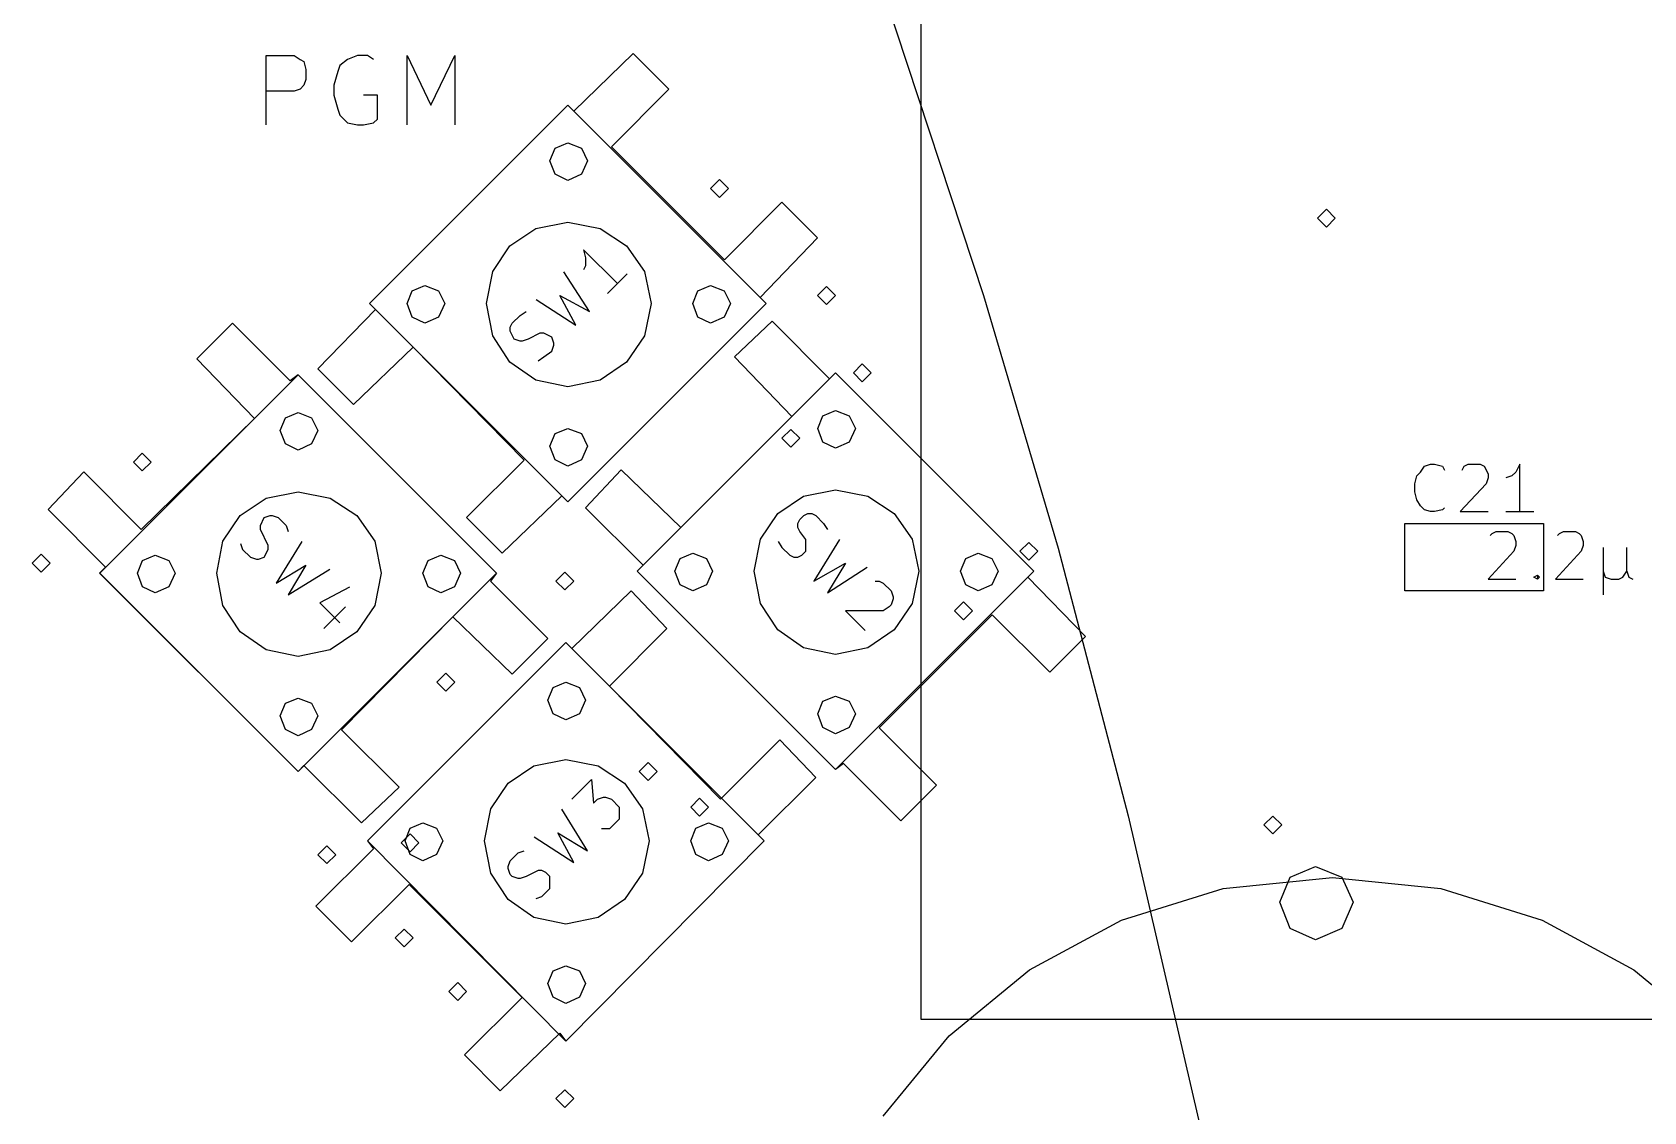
# Model space of a CAD drawing. Extents: x 11 to 154, y 0 to 137.
# Drawn here: x 10.93 to 45.33, y 42.75 to 65.8 of the extents above; entities that cross this region are included whole.
import ezdxf

# ---------------------------------------------------------------- set-up
doc = ezdxf.new("R2010")
doc.units = 0

msp = doc.modelspace()

# ---------------------------------------------------------------- linework, layer by layer
at = {"layer": '1'}
for p, q in [((29.898652, 101.70627), (29.898652, 44.725675)), ((23.760324, 65.341985), (22.490328, 64.114317)), ((24.522326, 64.579983), (23.760324, 65.341985)), ((23.294655, 63.352316), (24.522326, 64.579983)), ((18.12999, 60.007992), (22.363318, 64.24132)), ((22.363318, 64.24132), (22.490328, 64.114317)), ((25.707652, 60.939321), (23.294655, 63.352316)), ((25.411319, 62.463319), (25.601819, 62.653819)), ((25.601819, 62.653819), (25.792319, 62.463319)), ((25.601819, 62.272822), (25.411319, 62.463319)), ((25.792319, 62.463319), (25.601819, 62.272822)), ((25.792319, 62.463319), (25.792319, 62.463319)), ((26.93532, 62.166989), (25.707652, 60.939321)), ((27.697322, 61.404987), (26.93532, 62.166989)), ((38.365308, 61.828323), (38.55581, 62.018821)), ((38.55581, 62.018821), (38.746311, 61.828323)), ((38.55581, 61.637819), (38.365308, 61.828323)), ((38.746311, 61.828323), (38.55581, 61.637819)), ((38.746311, 61.828323), (38.746311, 61.828323)), ((26.469651, 60.134986), (27.697322, 61.404987)), ((27.697322, 60.17732), (27.887822, 60.367823)), ((27.887822, 60.367823), (28.078321, 60.17732)), ((17.029333, 58.610994), (18.257, 59.880989)), ((18.12999, 60.007992), (18.257, 59.880989)), ((22.363318, 55.774664), (26.596646, 60.007992)), ((26.469651, 60.134986), (26.596646, 60.007992)), ((27.887822, 59.986822), (27.697322, 60.17732)), ((28.078321, 60.17732), (27.887822, 59.986822)), ((28.078321, 60.17732), (28.078321, 60.17732)), ((15.208999, 59.584656), (14.447, 58.822657)), ((15.208999, 59.584656), (16.436669, 58.356989)), ((26.723656, 59.62699), (25.919314, 58.864991)), ((26.723656, 59.62699), (27.951311, 58.399322)), ((15.674668, 57.552662), (14.447, 58.822657)), ((19.061327, 59.076654), (17.791332, 57.848992)), ((21.431996, 56.663657), (19.061327, 59.076654)), ((27.146984, 57.594995), (25.919314, 58.864991)), ((16.605989, 58.483991), (16.436669, 58.356989)), ((16.605989, 58.483991), (20.839317, 54.250663)), ((17.029333, 58.610994), (17.791332, 57.848992)), ((28.078321, 58.526324), (27.951311, 58.399322)), ((28.078321, 58.526324), (32.311649, 54.292996)), ((28.459321, 58.526324), (28.649821, 58.716822)), ((28.649821, 58.335827), (28.459321, 58.526324)), ((28.649821, 58.716822), (28.84032, 58.526324)), ((28.84032, 58.526324), (28.649821, 58.335827)), ((28.84032, 58.526324), (28.84032, 58.526324)), ((13.261673, 55.181993), (15.674668, 57.552662)), ((24.776315, 55.224326), (27.146984, 57.594995)), ((26.93532, 57.129326), (27.12582, 57.319824)), ((27.12582, 56.938828), (26.93532, 57.129326)), ((27.12582, 57.319824), (27.31632, 57.129326)), ((27.31632, 57.129326), (27.12582, 56.938828)), ((27.31632, 57.129326), (27.31632, 57.129326)), ((13.092335, 56.621324), (13.282836, 56.811828)), ((13.282836, 56.811828), (13.473337, 56.621324)), ((13.282836, 56.430826), (13.092335, 56.621324)), ((13.473337, 56.621324), (13.282836, 56.430826)), ((13.473337, 56.621324), (13.473337, 56.621324)), ((20.204329, 55.435998), (21.431996, 56.663657)), ((23.506319, 56.451994), (22.744318, 55.647661)), ((23.506319, 56.451994), (24.776315, 55.224326)), ((12.034003, 56.40966), (11.272004, 55.605325)), ((12.034003, 56.40966), (13.261673, 55.181993)), ((22.236323, 55.901658), (20.966328, 54.673996)), ((22.236323, 55.901658), (22.363318, 55.774664)), ((12.499672, 54.377666), (11.272004, 55.605325)), ((20.204329, 55.435998), (20.966328, 54.673996)), ((23.971988, 54.419999), (22.744318, 55.647661)), ((40.227967, 55.308995), (43.1913, 55.308995)), ((40.227967, 53.869661), (40.227967, 55.308995)), ((43.1913, 55.308995), (43.1913, 53.869661)), ((32.015316, 54.716332), (32.205818, 54.90683)), ((32.205818, 54.525832), (32.015316, 54.716332)), ((32.205818, 54.90683), (32.396319, 54.716332)), ((32.396319, 54.716332), (32.205818, 54.525832)), ((32.396319, 54.716332), (32.396319, 54.716332)), ((10.933338, 54.462332), (11.123834, 54.652832)), ((11.123834, 54.271828), (10.933338, 54.462332)), ((11.123834, 54.652832), (11.314329, 54.462332)), ((11.314329, 54.462332), (11.123834, 54.271828)), ((11.314329, 54.462332), (11.314329, 54.462332)), ((12.499672, 54.377666), (12.372661, 54.250663)), ((23.971988, 54.419999), (23.844993, 54.292996)), ((12.372661, 54.250663), (16.605989, 50.017335)), ((20.839317, 54.250663), (20.712323, 54.081333)), ((21.939993, 52.853665), (20.712323, 54.081333)), ((22.109329, 54.081333), (22.299829, 54.27183)), ((22.299829, 53.890829), (22.109329, 54.081333)), ((22.299829, 54.27183), (22.490328, 54.081333)), ((22.490328, 54.081333), (22.299829, 53.890829)), ((22.490328, 54.081333), (22.490328, 54.081333)), ((23.844993, 54.292996), (28.078321, 50.059668)), ((32.311649, 54.292996), (32.184639, 54.165994)), ((33.412307, 52.895998), (32.184639, 54.165994)), ((23.717983, 53.869661), (22.447987, 52.642001)), ((24.479982, 53.065329), (23.717983, 53.869661)), ((43.1913, 53.869661), (40.227967, 53.869661)), ((17.537327, 50.906337), (19.907996, 53.319334)), ((19.907996, 53.319334), (21.177991, 52.091663)), ((29.009643, 50.948665), (31.422637, 53.361667)), ((30.618313, 53.446328), (30.808813, 53.636832)), ((30.808813, 53.25583), (30.618313, 53.446328)), ((30.808813, 53.636832), (30.999312, 53.446328)), ((30.999312, 53.446328), (30.808813, 53.25583)), ((30.999312, 53.446328), (30.999312, 53.446328)), ((31.422637, 53.361667), (32.650308, 52.133999)), ((23.25233, 51.837666), (24.479982, 53.065329)), ((18.087665, 48.535668), (22.320993, 52.768996)), ((21.177991, 52.091663), (21.939993, 52.853665)), ((22.320993, 52.768996), (22.447987, 52.642001)), ((32.650308, 52.133999), (33.412307, 52.895998)), ((19.569322, 51.922335), (19.759823, 52.112833)), ((19.759823, 52.112833), (19.950324, 51.922335)), ((19.759823, 51.731832), (19.569322, 51.922335)), ((19.950324, 51.922335), (19.759823, 51.731832)), ((19.950324, 51.922335), (19.950324, 51.922335)), ((25.622983, 49.424672), (23.25233, 51.837666)), ((30.237311, 49.721002), (29.009643, 50.948665)), ((18.764997, 49.678669), (17.537327, 50.906337)), ((26.892979, 50.694665), (25.622983, 49.424672)), ((27.654978, 49.890333), (26.892979, 50.694665)), ((16.733, 50.144338), (16.605989, 50.017335)), ((16.733, 50.144338), (17.96067, 48.916667)), ((23.887319, 50.017335), (24.07782, 50.207833)), ((24.07782, 49.826835), (23.887319, 50.017335)), ((24.07782, 50.207833), (24.268321, 50.017335)), ((24.268321, 50.017335), (24.07782, 49.826835)), ((24.268321, 50.017335), (24.268321, 50.017335)), ((26.427326, 48.66267), (27.654978, 49.890333)), ((28.247641, 50.186671), (28.078321, 50.059668)), ((28.247641, 50.186671), (29.475312, 48.959003)), ((17.96067, 48.916667), (18.764997, 49.678669)), ((29.475312, 48.959003), (30.237311, 49.721002)), ((24.987995, 49.255333), (25.178494, 49.445837)), ((25.178494, 49.064836), (24.987995, 49.255333)), ((25.178494, 49.445837), (25.368994, 49.255333)), ((25.368994, 49.255333), (25.178494, 49.064836)), ((25.368994, 49.255333), (25.368994, 49.255333)), ((37.22231, 48.874334), (37.41281, 49.064838)), ((37.41281, 48.683836), (37.22231, 48.874334)), ((37.41281, 49.064838), (37.603309, 48.874334)), ((37.603309, 48.874334), (37.41281, 48.683836)), ((37.603309, 48.874334), (37.603309, 48.874334)), ((18.087665, 48.535668), (18.214659, 48.36634)), ((18.807323, 48.493334), (18.997822, 48.683838)), ((18.997822, 48.683838), (19.188322, 48.493334)), ((22.320993, 44.260006), (26.554321, 48.535668)), ((26.427326, 48.66267), (26.554321, 48.535668)), ((16.986991, 47.138669), (18.214659, 48.36634)), ((17.029333, 48.239337), (17.219832, 48.429835)), ((17.219832, 48.048838), (17.029333, 48.239337)), ((17.219832, 48.429835), (17.410332, 48.239337)), ((17.410332, 48.239337), (17.219832, 48.048838)), ((17.410332, 48.239337), (17.410332, 48.239337)), ((18.997822, 48.302837), (18.807323, 48.493334)), ((19.188322, 48.493334), (18.997822, 48.302837)), ((19.188322, 48.493334), (19.188322, 48.493334)), ((37.783229, 47.763088), (38.322978, 47.985338)), ((38.322978, 47.985338), (38.883894, 47.763088)), ((18.976661, 47.604338), (17.748991, 46.37667)), ((21.389655, 45.191344), (18.976661, 47.604338)), ((34.180262, 46.845305), (36.350917, 47.517759)), ((36.350917, 47.517759), (38.682803, 47.752163)), ((37.560979, 47.223339), (37.783229, 47.763088)), ((38.682803, 47.752163), (41.000715, 47.517759)), ((38.883894, 47.763088), (39.12731, 47.223339)), ((41.000715, 47.517759), (43.16087, 46.845305)), ((16.986991, 47.138669), (17.748991, 46.37667)), ((37.783229, 46.662423), (37.560979, 47.223339)), ((39.12731, 47.223339), (38.883894, 46.662423)), ((39.12731, 47.223339), (39.12731, 47.223339)), ((32.216973, 45.780937), (34.180262, 46.845305)), ((43.16087, 46.845305), (45.116635, 45.780937)), ((18.680328, 46.461337), (18.870828, 46.651837)), ((18.870828, 46.270839), (18.680328, 46.461337)), ((18.870828, 46.651837), (19.061327, 46.461337)), ((19.061327, 46.461337), (18.870828, 46.270839)), ((19.061327, 46.461337), (19.061327, 46.461337)), ((38.322978, 46.419006), (37.783229, 46.662423)), ((38.883894, 46.662423), (38.322978, 46.419006)), ((30.507188, 44.370793), (32.216973, 45.780937)), ((45.116635, 45.780937), (46.821376, 44.370793)), ((19.823329, 45.318338), (20.013829, 45.508842)), ((20.013829, 45.508842), (20.204329, 45.318338)), ((20.013829, 45.127841), (19.823329, 45.318338)), ((20.204329, 45.318338), (20.013829, 45.127841)), ((20.161987, 43.963673), (21.389655, 45.191344)), ((20.204329, 45.318338), (20.204329, 45.318338)), ((29.898652, 44.725675), (46.789623, 44.725675)), ((22.193998, 44.429342), (20.923987, 43.201674)), ((22.193998, 44.429342), (22.320993, 44.260006)), ((29.097043, 42.661008), (30.507188, 44.370793)), ((20.161987, 43.963673), (20.923987, 43.201674)), ((22.109329, 43.032344), (22.299829, 43.222842)), ((22.299829, 42.841846), (22.109329, 43.032344)), ((22.299829, 43.222842), (22.490328, 43.032344)), ((22.490328, 43.032344), (22.299829, 42.841846)), ((22.490328, 43.032344), (22.490328, 43.032344))]:
    msp.add_line(p, q, dxfattribs=at)
at = {"layer": 'Layer 1'}
for p, q in [((28.251636, 69.215303), (31.238885, 60.17741)), ((31.238885, 60.17741), (32.828766, 54.783157)), ((32.828766, 54.783157), (34.325566, 49.072209)), ((34.325566, 49.072209), (36.893329, 37.977401))]:
    msp.add_line(p, q, dxfattribs=at)
at = {"layer": 'top silk'}
for p, q in [((15.9289, 63.8175), (15.9289, 65.299165)), ((15.9289, 65.299165), (16.521566, 65.299165)), ((16.521566, 65.299165), (16.648566, 65.214498)), ((16.648566, 65.214498), (16.733232, 65.172165)), ((16.733232, 65.172165), (16.775566, 65.002832)), ((17.495234, 65.0875), (17.452901, 64.9605)), ((17.664567, 65.2145), (17.495234, 65.0875)), ((17.876234, 65.299167), (17.664567, 65.2145)), ((18.0879, 65.299167), (17.876234, 65.299167)), ((18.2149, 65.2145), (18.0879, 65.299167)), ((18.934825, 63.81746), (18.934825, 65.299127)), ((18.934825, 65.299127), (19.442819, 64.240795)), ((19.442819, 64.240795), (19.950816, 65.299127)), ((19.950816, 65.299127), (19.950816, 63.81746)), ((16.775566, 64.791165), (16.733232, 64.664166)), ((16.775566, 65.002832), (16.775566, 64.791165)), ((17.452901, 64.9605), (17.368234, 64.664167)), ((16.521566, 64.537166), (15.9289, 64.537166)), ((16.648566, 64.579499), (16.521566, 64.537166)), ((16.733232, 64.664166), (16.648566, 64.579499)), ((17.368234, 64.664167), (17.368234, 64.452501)), ((17.368234, 64.452501), (17.452901, 64.156168)), ((18.299567, 64.452501), (18.003234, 64.452501)), ((18.299567, 63.944502), (18.299567, 64.452501)), ((17.452901, 64.156168), (17.495234, 64.029168)), ((17.495234, 64.029168), (17.664567, 63.859835)), ((18.130482, 60.007467), (22.36381, 64.240795)), ((22.36381, 64.240795), (26.597138, 60.007467)), ((17.664567, 63.859835), (17.876234, 63.817502)), ((17.876234, 63.817502), (18.003234, 63.817502)), ((18.003234, 63.817502), (18.2149, 63.859835)), ((18.2149, 63.859835), (18.299567, 63.944502)), ((21.982568, 63.0555), (22.093693, 63.325375)), ((22.093693, 63.325375), (22.363567, 63.4365)), ((22.363567, 63.4365), (22.654608, 63.325375)), ((22.654608, 63.325375), (22.7869, 63.0555)), ((22.093693, 62.764459), (21.982568, 63.0555)), ((22.7869, 63.0555), (22.654608, 62.764459)), ((22.7869, 63.0555), (22.7869, 63.0555)), ((22.363567, 62.632167), (22.093693, 62.764459)), ((22.654608, 62.764459), (22.363567, 62.632167)), ((21.130645, 61.240457), (21.68164, 61.608889)), ((21.68164, 61.608889), (22.363602, 61.743164)), ((22.363602, 61.743164), (23.052179, 61.608889)), ((23.052179, 61.608889), (23.617726, 61.240457)), ((20.762214, 60.689463), (21.130645, 61.240457)), ((23.617726, 61.240457), (24.00071, 60.689463)), ((23.422142, 60.4308), (22.702484, 61.150466)), ((22.702484, 61.150466), (22.74481, 60.98113)), ((22.74481, 60.98113), (22.74481, 60.8118)), ((20.627938, 60.0075), (20.762214, 60.689463)), ((22.829479, 59.838129), (22.279144, 60.684797)), ((22.74481, 60.8118), (22.702484, 60.727133)), ((23.633806, 60.642464), (23.210481, 60.219129)), ((24.00071, 60.689463), (24.1416, 60.0075)), ((18.934568, 60.0075), (19.045693, 60.277375)), ((19.045693, 60.277375), (19.315567, 60.3885)), ((19.315567, 60.3885), (19.606609, 60.277375)), ((19.606609, 60.277375), (19.7389, 60.0075)), ((25.030568, 60.0075), (25.141693, 60.277375)), ((25.141693, 60.277375), (25.411567, 60.3885)), ((25.411567, 60.3885), (25.702609, 60.277375)), ((25.702609, 60.277375), (25.8349, 60.0075)), ((22.36381, 55.774139), (18.130482, 60.007467)), ((19.045693, 59.716459), (18.934568, 60.0075)), ((19.7389, 60.0075), (19.606609, 59.716459)), ((19.7389, 60.0075), (19.7389, 60.0075)), ((20.762214, 59.318923), (20.627938, 60.0075)), ((21.686478, 60.092134), (22.533148, 59.541799)), ((22.533148, 59.541799), (22.19449, 60.176795)), ((22.19449, 60.176795), (22.829479, 59.838129)), ((26.597138, 60.007467), (22.36381, 55.774139)), ((24.1416, 60.0075), (24.00071, 59.318923)), ((24.1416, 60.0075), (24.1416, 60.0075)), ((25.141693, 59.716459), (25.030568, 60.0075)), ((25.8349, 60.0075), (25.702609, 59.716459)), ((25.8349, 60.0075), (25.8349, 60.0075)), ((19.315567, 59.584167), (19.045693, 59.716459)), ((19.606609, 59.716459), (19.315567, 59.584167)), ((21.135934, 59.499566), (21.178267, 59.584232)), ((21.178267, 59.584232), (21.3476, 59.753565)), ((21.3476, 59.753565), (21.4746, 59.838232)), ((25.411567, 59.584167), (25.141693, 59.716459)), ((25.702609, 59.716459), (25.411567, 59.584167)), ((21.130645, 58.753377), (20.762214, 59.318923)), ((21.135934, 59.414899), (21.135934, 59.499566)), ((21.220601, 59.245566), (21.135934, 59.414899)), ((21.3476, 59.203233), (21.220601, 59.245566)), ((21.389934, 59.203233), (21.3476, 59.203233)), ((21.516934, 59.245566), (21.389934, 59.203233)), ((21.770933, 59.372566), (21.516934, 59.245566)), ((21.8556, 59.372566), (21.770933, 59.372566)), ((22.024933, 59.287899), (21.8556, 59.372566)), ((22.067266, 59.1609), (22.024933, 59.287899)), ((24.00071, 59.318923), (23.617726, 58.753377)), ((21.7286, 58.7799), (21.8556, 58.864567)), ((21.8556, 58.864567), (22.024933, 58.991566)), ((22.024933, 58.991566), (22.067266, 59.118566)), ((22.067266, 59.118566), (22.067266, 59.1609)), ((12.373153, 54.250139), (16.606481, 58.483467)), ((16.606481, 58.483467), (20.839809, 54.250139)), ((21.68164, 58.370393), (21.130645, 58.753377)), ((23.617726, 58.753377), (23.052179, 58.370393)), ((23.845485, 54.292472), (28.078813, 58.5258)), ((28.078813, 58.5258), (32.312141, 54.292472)), ((22.363602, 58.229502), (21.68164, 58.370393)), ((23.052179, 58.370393), (22.363602, 58.229502)), ((16.225268, 57.2982), (16.336393, 57.568075)), ((16.336393, 57.568075), (16.606267, 57.6792)), ((16.606267, 57.6792), (16.897308, 57.568075)), ((16.897308, 57.568075), (17.0296, 57.2982)), ((27.697668, 57.3405), (27.808793, 57.610375)), ((27.808793, 57.610375), (28.078667, 57.7215)), ((28.078667, 57.7215), (28.369708, 57.610375)), ((28.369708, 57.610375), (28.502, 57.3405)), ((16.336393, 57.007159), (16.225268, 57.2982)), ((17.0296, 57.2982), (16.897308, 57.007159)), ((17.0296, 57.2982), (17.0296, 57.2982)), ((21.982568, 56.9595), (22.093693, 57.229375)), ((22.093693, 57.229375), (22.363567, 57.3405)), ((22.363567, 57.3405), (22.654608, 57.229375)), ((22.654608, 57.229375), (22.7869, 56.9595)), ((27.808793, 57.049459), (27.697668, 57.3405)), ((28.502, 57.3405), (28.369708, 57.049459)), ((28.502, 57.3405), (28.502, 57.3405)), ((16.606267, 56.874867), (16.336393, 57.007159)), ((16.897308, 57.007159), (16.606267, 56.874867)), ((22.093693, 56.668459), (21.982568, 56.9595)), ((22.7869, 56.9595), (22.654608, 56.668459)), ((22.7869, 56.9595), (22.7869, 56.9595)), ((28.078667, 56.917167), (27.808793, 57.049459)), ((28.369708, 57.049459), (28.078667, 56.917167)), ((22.363567, 56.536167), (22.093693, 56.668459)), ((22.654608, 56.668459), (22.363567, 56.536167)), ((40.567001, 56.409199), (40.651667, 56.536199)), ((40.651667, 56.536199), (40.778667, 56.578532)), ((40.778667, 56.578532), (40.863334, 56.578532)), ((40.863334, 56.578532), (41.032667, 56.536199)), ((41.032667, 56.536199), (41.075, 56.451532)), ((41.456, 56.4515), (41.498333, 56.536167)), ((41.498333, 56.536167), (41.583, 56.5785)), ((41.583, 56.5785), (41.837, 56.5785)), ((41.837, 56.5785), (41.921666, 56.536167)), ((41.921666, 56.536167), (42.006333, 56.366833)), ((42.683782, 56.578472), (42.599128, 56.409136)), ((42.683782, 55.562468), (42.683782, 56.578472)), ((40.440001, 56.155199), (40.482334, 56.324532)), ((40.440001, 55.985866), (40.440001, 56.155199)), ((40.482334, 56.324532), (40.567001, 56.409199)), ((41.963999, 56.155167), (41.413667, 55.562501)), ((42.006333, 56.282167), (41.963999, 56.155167)), ((42.006333, 56.366833), (42.006333, 56.282167)), ((42.514462, 56.324467), (42.387452, 56.282134)), ((42.599128, 56.409136), (42.514462, 56.324467)), ((15.373245, 55.483157), (15.92424, 55.851589)), ((15.92424, 55.851589), (16.606202, 55.985864)), ((16.606202, 55.985864), (17.294779, 55.851589)), ((17.294779, 55.851589), (17.860326, 55.483157)), ((26.845645, 55.525457), (27.39664, 55.893889)), ((27.39664, 55.893889), (28.078602, 56.028164)), ((28.078602, 56.028164), (28.767179, 55.893889)), ((28.767179, 55.893889), (29.332726, 55.525457)), ((40.482334, 55.816533), (40.440001, 55.985866)), ((40.567001, 55.689533), (40.482334, 55.816533)), ((15.004814, 54.932163), (15.373245, 55.483157)), ((15.801933, 55.2662), (15.886599, 55.435533)), ((15.886599, 55.435533), (16.013599, 55.477866)), ((16.013599, 55.477866), (16.055932, 55.477866)), ((16.055932, 55.477866), (16.182932, 55.435533)), ((16.182932, 55.435533), (16.352265, 55.2662)), ((17.860326, 55.483157), (18.24331, 54.932163)), ((26.477214, 54.974463), (26.845645, 55.525457)), ((27.274333, 55.3085), (27.316666, 55.393166)), ((27.316666, 55.393166), (27.401333, 55.477833)), ((27.401333, 55.477833), (27.485999, 55.520166)), ((27.485999, 55.520166), (27.570666, 55.520166)), ((27.570666, 55.520166), (27.655332, 55.477833)), ((27.655332, 55.477833), (27.824665, 55.3085)), ((29.332726, 55.525457), (29.71571, 54.974463)), ((40.651667, 55.604867), (40.567001, 55.689533)), ((40.778667, 55.562533), (40.651667, 55.604867)), ((40.863334, 55.562533), (40.778667, 55.562533)), ((41.032667, 55.604867), (40.863334, 55.562533)), ((41.075, 55.6472), (41.032667, 55.604867)), ((41.413667, 55.562501), (42.006333, 55.562501)), ((42.980131, 55.562468), (42.387452, 55.562468)), ((15.801933, 55.181533), (15.801933, 55.2662)), ((15.971266, 54.842867), (15.801933, 55.181533)), ((16.352265, 55.2662), (16.394599, 55.1392)), ((27.274333, 55.223833), (27.274333, 55.3085)), ((27.316666, 55.139166), (27.274333, 55.223833)), ((27.443666, 54.969833), (27.316666, 55.139166)), ((27.824665, 55.3085), (27.909332, 55.1815)), ((42.0486, 55.0545), (42.090933, 55.096833)), ((42.090933, 55.096833), (42.1756, 55.139167)), ((42.1756, 55.139167), (42.4296, 55.139167)), ((42.4296, 55.139167), (42.514266, 55.096833)), ((42.514266, 55.096833), (42.556599, 55.0545)), ((42.556599, 55.0545), (42.598933, 54.9275)), ((43.488, 55.0545), (43.530333, 55.096833)), ((43.530333, 55.096833), (43.615, 55.139167)), ((43.615, 55.139167), (43.869, 55.139167)), ((43.869, 55.139167), (43.953666, 55.096833)), ((43.953666, 55.096833), (43.995999, 55.0545)), ((43.995999, 55.0545), (44.038333, 54.9275)), ((14.870538, 54.2502), (15.004814, 54.932163)), ((15.3786, 54.8852), (15.420933, 54.7582)), ((15.420933, 54.7582), (15.590266, 54.588867)), ((15.886599, 54.588867), (15.971266, 54.7582)), ((15.971266, 54.7582), (15.971266, 54.842867)), ((16.691151, 54.927469), (16.140828, 54.038475)), ((18.24331, 54.932163), (18.3842, 54.2502)), ((26.342938, 54.2925), (26.477214, 54.974463)), ((26.851, 54.9275), (26.935667, 54.8005)), ((26.935667, 54.8005), (27.105, 54.631167)), ((27.358999, 54.631167), (27.443666, 54.715834)), ((27.443666, 54.715834), (27.443666, 54.969833)), ((28.163483, 54.969804), (27.613145, 54.080808)), ((29.71571, 54.974463), (29.8566, 54.2925)), ((42.556599, 54.715834), (42.006267, 54.123168)), ((42.598933, 54.842834), (42.556599, 54.715834)), ((42.598933, 54.9275), (42.598933, 54.842834)), ((43.995999, 54.715834), (43.445667, 54.123168)), ((44.038333, 54.842834), (43.995999, 54.715834)), ((44.038333, 54.9275), (44.038333, 54.842834)), ((44.461788, 54.800474), (44.461788, 53.78447)), ((44.969782, 54.292472), (44.969782, 54.800474)), ((13.177268, 54.2502), (13.288393, 54.520075)), ((13.288393, 54.520075), (13.558267, 54.6312)), ((13.558267, 54.6312), (13.849308, 54.520075)), ((13.849308, 54.520075), (13.9816, 54.2502)), ((15.590266, 54.588867), (15.717266, 54.546534)), ((15.717266, 54.546534), (15.7596, 54.546534)), ((15.7596, 54.546534), (15.886599, 54.588867)), ((16.140828, 54.038475), (16.77582, 54.419474)), ((16.77582, 54.419474), (16.394818, 53.78447)), ((19.273268, 54.2502), (19.384393, 54.520075)), ((19.384393, 54.520075), (19.654267, 54.6312)), ((19.654267, 54.6312), (19.945308, 54.520075)), ((19.945308, 54.520075), (20.0776, 54.2502)), ((24.649568, 54.2925), (24.760693, 54.562375)), ((24.760693, 54.562375), (25.030567, 54.6735)), ((25.030567, 54.6735), (25.321608, 54.562375)), ((25.321608, 54.562375), (25.4539, 54.2925)), ((27.105, 54.631167), (27.189666, 54.588834)), ((27.189666, 54.588834), (27.274333, 54.588834)), ((27.274333, 54.588834), (27.358999, 54.631167)), ((27.613145, 54.080808), (28.290477, 54.461808)), ((28.290477, 54.461808), (27.909475, 53.826803)), ((27.909475, 53.826803), (28.756146, 54.377141)), ((30.745668, 54.2925), (30.856793, 54.562375)), ((30.856793, 54.562375), (31.126667, 54.6735)), ((31.126667, 54.6735), (31.417708, 54.562375)), ((31.417708, 54.562375), (31.55, 54.2925)), ((16.606481, 50.016811), (12.373153, 54.250139)), ((13.288393, 53.959159), (13.177268, 54.2502)), ((13.9816, 54.2502), (13.849308, 53.959159)), ((13.9816, 54.2502), (13.9816, 54.2502)), ((15.004814, 53.561623), (14.870538, 54.2502)), ((16.394818, 53.78447), (17.283814, 54.334805)), ((20.839809, 54.250139), (16.606481, 50.016811)), ((18.3842, 54.2502), (18.24331, 53.561623)), ((18.3842, 54.2502), (18.3842, 54.2502)), ((19.384393, 53.959159), (19.273268, 54.2502)), ((20.0776, 54.2502), (19.945308, 53.959159)), ((20.0776, 54.2502), (20.0776, 54.2502)), ((28.078813, 50.059144), (23.845485, 54.292472)), ((24.760693, 54.001459), (24.649568, 54.2925)), ((25.4539, 54.2925), (25.321608, 54.001459)), ((25.4539, 54.2925), (25.4539, 54.2925)), ((26.477214, 53.603923), (26.342938, 54.2925)), ((32.312141, 54.292472), (28.078813, 50.059144)), ((28.9253, 54.0809), (29.009967, 54.0809)), ((29.009967, 54.0809), (29.094633, 54.038567)), ((29.094633, 54.038567), (29.263966, 53.869234)), ((29.8566, 54.2925), (29.71571, 53.603923)), ((29.8566, 54.2925), (29.8566, 54.2925)), ((30.856793, 54.001459), (30.745668, 54.2925)), ((31.55, 54.2925), (31.417708, 54.001459)), ((31.55, 54.2925), (31.55, 54.2925)), ((42.006267, 54.123168), (42.598933, 54.123168)), ((42.980131, 54.16547), (43.064781, 54.207803)), ((43.064781, 54.123136), (42.980131, 54.16547)), ((43.064781, 54.207803), (43.107125, 54.16547)), ((43.064781, 54.207803), (43.064781, 54.123136)), ((43.107125, 54.16547), (43.064781, 54.123136)), ((43.445667, 54.123168), (44.038333, 54.123168)), ((44.461788, 54.292472), (44.504116, 54.16547)), ((44.504116, 54.16547), (44.631126, 54.123136)), ((44.631126, 54.123136), (44.800446, 54.123136)), ((44.800446, 54.123136), (44.885115, 54.16547)), ((44.885115, 54.16547), (44.969782, 54.292472)), ((44.969782, 54.292472), (45.012125, 54.16547)), ((45.012125, 54.16547), (45.096795, 54.123136)), ((13.558267, 53.826867), (13.288393, 53.959159)), ((13.849308, 53.959159), (13.558267, 53.826867)), ((17.707157, 53.953806), (17.07215, 53.61514)), ((19.654267, 53.826867), (19.384393, 53.959159)), ((19.945308, 53.959159), (19.654267, 53.826867)), ((25.030567, 53.869167), (24.760693, 54.001459)), ((25.321608, 54.001459), (25.030567, 53.869167)), ((29.263966, 53.869234), (29.3063, 53.742234)), ((29.3063, 53.6999), (29.263966, 53.572901)), ((29.3063, 53.742234), (29.3063, 53.6999)), ((31.126667, 53.869167), (30.856793, 54.001459)), ((31.417708, 54.001459), (31.126667, 53.869167)), ((15.373245, 52.996077), (15.004814, 53.561623)), ((17.07215, 53.61514), (17.495493, 53.191807)), ((17.622488, 53.530473), (17.156819, 53.064804)), ((18.24331, 53.561623), (17.860326, 52.996077)), ((26.845645, 53.038377), (26.477214, 53.603923)), ((29.094633, 53.445901), (28.290301, 53.445901)), ((28.290301, 53.445901), (28.713634, 53.022568)), ((29.221633, 53.530567), (29.094633, 53.445901)), ((29.263966, 53.572901), (29.221633, 53.530567)), ((29.71571, 53.603923), (29.332726, 53.038377)), ((15.92424, 52.613093), (15.373245, 52.996077)), ((17.860326, 52.996077), (17.294779, 52.613093)), ((27.39664, 52.655393), (26.845645, 53.038377)), ((29.332726, 53.038377), (28.767179, 52.655393)), ((18.088157, 48.535143), (22.321485, 52.768471)), ((22.321485, 52.768471), (26.554813, 48.535143)), ((28.078602, 52.514502), (27.39664, 52.655393)), ((28.767179, 52.655393), (28.078602, 52.514502)), ((16.606202, 52.472202), (15.92424, 52.613093)), ((17.294779, 52.613093), (16.606202, 52.472202)), ((21.940268, 51.5409), (22.051393, 51.810775)), ((22.051393, 51.810775), (22.321267, 51.9219)), ((22.321267, 51.9219), (22.612308, 51.810775)), ((22.612308, 51.810775), (22.7446, 51.5409)), ((27.808793, 51.514375), (28.078667, 51.6255)), ((28.078667, 51.6255), (28.369708, 51.514375)), ((16.225268, 51.2022), (16.336393, 51.472075)), ((16.336393, 51.472075), (16.606267, 51.5832)), ((16.606267, 51.5832), (16.897308, 51.472075)), ((16.897308, 51.472075), (17.0296, 51.2022)), ((22.051393, 51.249859), (21.940268, 51.5409)), ((22.7446, 51.5409), (22.612308, 51.249859)), ((22.7446, 51.5409), (22.7446, 51.5409)), ((27.697668, 51.2445), (27.808793, 51.514375)), ((28.369708, 51.514375), (28.502, 51.2445)), ((16.336393, 50.911159), (16.225268, 51.2022)), ((16.606267, 50.778867), (16.336393, 50.911159)), ((16.897308, 50.911159), (16.606267, 50.778867)), ((17.0296, 51.2022), (16.897308, 50.911159)), ((17.0296, 51.2022), (17.0296, 51.2022)), ((22.321267, 51.117567), (22.051393, 51.249859)), ((22.612308, 51.249859), (22.321267, 51.117567)), ((27.808793, 50.953459), (27.697668, 51.2445)), ((28.078667, 50.821167), (27.808793, 50.953459)), ((28.369708, 50.953459), (28.078667, 50.821167)), ((28.502, 51.2445), (28.369708, 50.953459)), ((28.502, 51.2445), (28.502, 51.2445)), ((21.63924, 50.136589), (22.321202, 50.270864)), ((22.321202, 50.270864), (23.009779, 50.136589)), ((21.088245, 49.768157), (21.63924, 50.136589)), ((23.009779, 50.136589), (23.575326, 49.768157)), ((20.719814, 49.217163), (21.088245, 49.768157)), ((22.4482, 49.4242), (22.871533, 49.847533)), ((22.871533, 49.847533), (22.913866, 49.339533)), ((23.575326, 49.768157), (23.95831, 49.217163)), ((20.585538, 48.5352), (20.719814, 49.217163)), ((22.787153, 48.32348), (22.236816, 49.212476)), ((22.913866, 49.339533), (22.998533, 49.4242)), ((22.998533, 49.4242), (23.125532, 49.466533)), ((23.125532, 49.466533), (23.167866, 49.466533)), ((23.167866, 49.466533), (23.294866, 49.4242)), ((23.294866, 49.4242), (23.464199, 49.254867)), ((23.464199, 49.254867), (23.464199, 49.000867)), ((23.95831, 49.217163), (24.0992, 48.5352)), ((19.003393, 48.805075), (19.273267, 48.9162)), ((19.273267, 48.9162), (19.564308, 48.805075)), ((23.464199, 49.000867), (23.252532, 48.789201)), ((25.099393, 48.805075), (25.369267, 48.9162)), ((25.369267, 48.9162), (25.660308, 48.805075)), ((22.321485, 44.259482), (18.088157, 48.535143)), ((18.892268, 48.5352), (19.003393, 48.805075)), ((19.003393, 48.244159), (18.892268, 48.5352)), ((19.564308, 48.805075), (19.6966, 48.5352)), ((19.6966, 48.5352), (19.564308, 48.244159)), ((19.6966, 48.5352), (19.6966, 48.5352)), ((20.719814, 47.846623), (20.585538, 48.5352)), ((21.644152, 48.619812), (22.49082, 48.069482)), ((22.49082, 48.069482), (22.152149, 48.704479)), ((22.152149, 48.704479), (22.787153, 48.32348)), ((26.554813, 48.535143), (22.321485, 44.259482)), ((23.252532, 48.789201), (23.083199, 48.789201)), ((24.0992, 48.5352), (23.95831, 47.846623)), ((24.0992, 48.5352), (24.0992, 48.5352)), ((24.988268, 48.5352), (25.099393, 48.805075)), ((25.099393, 48.244159), (24.988268, 48.5352)), ((25.660308, 48.805075), (25.7926, 48.5352)), ((25.7926, 48.5352), (25.660308, 48.244159)), ((25.7926, 48.5352), (25.7926, 48.5352)), ((19.273267, 48.111867), (19.003393, 48.244159)), ((19.564308, 48.244159), (19.273267, 48.111867)), ((21.135867, 48.111832), (21.3052, 48.281165)), ((21.3052, 48.281165), (21.4322, 48.323499)), ((25.369267, 48.111867), (25.099393, 48.244159)), ((25.660308, 48.244159), (25.369267, 48.111867)), ((21.088245, 47.281077), (20.719814, 47.846623)), ((21.093534, 47.984832), (21.135867, 48.111832)), ((21.093534, 47.942499), (21.093534, 47.984832)), ((21.135867, 47.815499), (21.093534, 47.942499)), ((21.178201, 47.773166), (21.135867, 47.815499)), ((21.728533, 47.900166), (21.474534, 47.773166)), ((21.8132, 47.900166), (21.728533, 47.900166)), ((21.897866, 47.857833), (21.8132, 47.900166)), ((21.982533, 47.773166), (21.897866, 47.857833)), ((23.95831, 47.846623), (23.575326, 47.281077)), ((21.3052, 47.730833), (21.178201, 47.773166)), ((21.347534, 47.730833), (21.3052, 47.730833)), ((21.474534, 47.773166), (21.347534, 47.730833)), ((21.8132, 47.349833), (21.982533, 47.519166)), ((21.982533, 47.519166), (21.982533, 47.773166)), ((21.63924, 46.898093), (21.088245, 47.281077)), ((21.6862, 47.3075), (21.8132, 47.349833)), ((23.575326, 47.281077), (23.009779, 46.898093)), ((22.321202, 46.757202), (21.63924, 46.898093)), ((23.009779, 46.898093), (22.321202, 46.757202)), ((21.940268, 45.4872), (22.051393, 45.757075)), ((22.051393, 45.757075), (22.321267, 45.8682)), ((22.321267, 45.8682), (22.612308, 45.757075)), ((22.612308, 45.757075), (22.7446, 45.4872)), ((22.051393, 45.196159), (21.940268, 45.4872)), ((22.7446, 45.4872), (22.612308, 45.196159)), ((22.7446, 45.4872), (22.7446, 45.4872)), ((22.321267, 45.063867), (22.051393, 45.196159)), ((22.612308, 45.196159), (22.321267, 45.063867))]:
    msp.add_line(p, q, dxfattribs=at)

doc.saveas('drawing.dxf')
